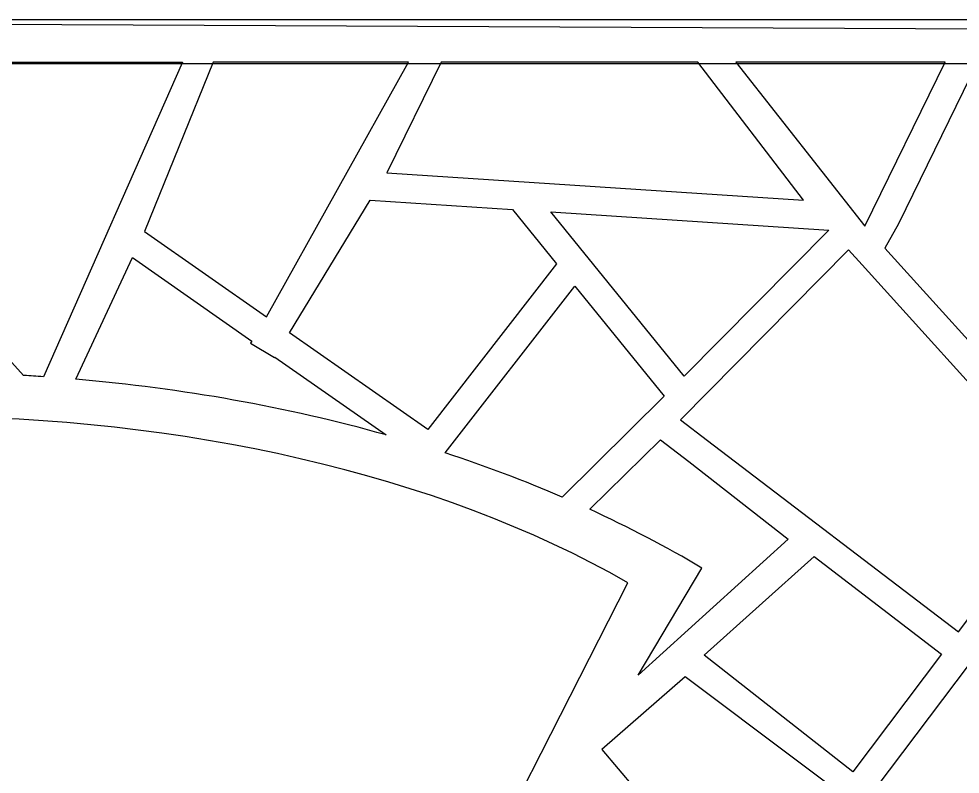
# Model space of a CAD drawing. Header units: centimetres. Extents: x -27 to -9, y -0.6 to 9.
# Drawn here: x -13.397 to -10.61, y 6.766 to 9.001 of the extents above; entities that cross this region are included whole.
import ezdxf

# ---------------------------------------------------------------- set-up
doc = ezdxf.new("R2010")
doc.units = ezdxf.units.CM
doc.header["$MEASUREMENT"] = 0
doc.layers.add('layer 1', color=7, linetype='Continuous')

msp = doc.modelspace()

# ---------------------------------------------------------------- linework, layer by layer
at = {"layer": 'layer 1', "color": 39}
for points, knots in [([(-18.37453, 8.99738), (-18.37453, 8.99738), (-8.9959, 8.99738), (-8.9959, 8.99738), (-8.9959, 8.99738), (-8.9959, 8.99738), (-8.9959, 4.42195), (-8.9959, 4.42195), (-8.9959, 4.42195), (-8.9959, 4.42195), (-18.37453, 4.42195), (-18.37453, 4.42195), (-18.37453, 4.42195), (-18.37453, 4.42195), (-18.37453, 8.99738), (-18.37453, 8.99738)], [0, 0, 0, 0, 0.2, 0.2, 0.2, 0.2, 0.4, 0.4, 0.4, 0.4, 0.6, 0.6, 0.6, 0.6, 1, 1, 1, 1]), ([(-14.23947, 4.43682), (-14.23947, 4.43682), (-13.23503, 4.43682), (-13.23503, 4.43682), (-13.23503, 4.43682), (-13.23503, 4.43682), (-14.23947, 4.43682), (-14.23947, 4.43682), (-14.23947, 4.43682), (-14.23947, 4.43682), (-17.0617, 4.43682), (-17.0617, 4.43682), (-17.0617, 4.43682), (-17.0617, 4.43682), (-17.0617, 9.00077), (-17.0617, 9.00077), (-17.0617, 9.00077), (-17.0617, 9.00077), (-10.32105, 8.96917), (-10.32105, 8.96917), (-10.32105, 8.96917), (-10.32105, 8.96917), (-10.32105, 8.96377), (-10.32105, 8.96377), (-10.32105, 8.96377), (-10.32105, 8.96377), (-10.32105, 4.43682), (-10.32105, 4.43682), (-10.32105, 4.43682), (-10.32105, 4.43682), (-13.23464, 4.43682), (-13.23464, 4.43682), (-13.23464, 4.43682), (-13.23464, 4.43682), (-14.23947, 4.43682), (-14.23947, 4.43682)], [0, 0, 0, 0, 0.1, 0.1, 0.1, 0.1, 0.2, 0.2, 0.2, 0.2, 0.3, 0.3, 0.3, 0.3, 0.4, 0.4, 0.4, 0.4, 0.5, 0.5, 0.5, 0.5, 0.6, 0.6, 0.6, 0.6, 0.7, 0.7, 0.7, 0.7, 0.8, 0.8, 0.8, 0.8, 1, 1, 1, 1]), ([(-18.25833, 8.86746), (-18.25833, 8.86746), (-9.11209, 8.86746), (-9.11209, 8.86746), (-9.11209, 8.86746), (-9.11209, 8.86746), (-9.11209, 4.52442), (-9.11209, 4.52442), (-9.11209, 4.52442), (-9.11209, 4.52442), (-18.25833, 4.52442), (-18.25833, 4.52442), (-18.25833, 4.52442), (-18.25833, 4.52442), (-18.25833, 8.86746), (-18.25833, 8.86746)], [0, 0, 0, 0, 0.2, 0.2, 0.2, 0.2, 0.4, 0.4, 0.4, 0.4, 0.6, 0.6, 0.6, 0.6, 1, 1, 1, 1]), ([(-13.38311, 7.94593), (-13.36029, 7.94469), (-13.34705, 7.94326), (-13.32427, 7.94173), (-13.32427, 7.94173), (-13.32427, 7.94173), (-12.91319, 8.87218), (-12.91319, 8.87218), (-12.91319, 8.87218), (-12.91319, 8.87218), (-13.44854, 8.87218), (-13.44854, 8.87218), (-13.44854, 8.87218), (-13.44854, 8.87218), (-13.72279, 8.32265), (-13.72279, 8.32265), (-13.72279, 8.32265), (-13.72279, 8.32265), (-13.38311, 7.94593), (-13.38311, 7.94593)], [0, 0, 0, 0, 0.1666667, 0.1666667, 0.1666667, 0.1666667, 0.3333333, 0.3333333, 0.3333333, 0.3333333, 0.5, 0.5, 0.5, 0.5, 0.6666667, 0.6666667, 0.6666667, 0.6666667, 1, 1, 1, 1]), ([(-12.82181, 8.87218), (-12.82181, 8.87218), (-12.24366, 8.87218), (-12.24366, 8.87218), (-12.24366, 8.87218), (-12.24366, 8.87218), (-12.66409, 8.11897), (-12.66409, 8.11897), (-12.66409, 8.11897), (-12.66409, 8.11897), (-13.02552, 8.37134), (-13.02552, 8.37134), (-13.02552, 8.37134), (-13.02552, 8.37134), (-12.82181, 8.87218), (-12.82181, 8.87218)], [0, 0, 0, 0, 0.2, 0.2, 0.2, 0.2, 0.4, 0.4, 0.4, 0.4, 0.6, 0.6, 0.6, 0.6, 1, 1, 1, 1]), ([(-12.14651, 8.87218), (-12.14651, 8.87218), (-11.38654, 8.87218), (-11.38654, 8.87218), (-11.38654, 8.87218), (-11.38654, 8.87218), (-11.07412, 8.46454), (-11.07412, 8.46454), (-11.07412, 8.46454), (-11.07412, 8.46454), (-12.30782, 8.54504), (-12.30782, 8.54504), (-12.30782, 8.54504), (-12.30782, 8.54504), (-12.14651, 8.87218), (-12.14651, 8.87218)], [0, 0, 0, 0, 0.2, 0.2, 0.2, 0.2, 0.4, 0.4, 0.4, 0.4, 0.6, 0.6, 0.6, 0.6, 1, 1, 1, 1]), ([(-11.27485, 8.87218), (-11.27485, 8.87218), (-10.65434, 8.87218), (-10.65434, 8.87218), (-10.65434, 8.87218), (-10.65434, 8.87218), (-10.89214, 8.38748), (-10.89214, 8.38748), (-10.89214, 8.38748), (-10.89214, 8.38748), (-11.27485, 8.87218), (-11.27485, 8.87218)], [0, 0, 0, 0, 0.25, 0.25, 0.25, 0.25, 0.5, 0.5, 0.5, 0.5, 1, 1, 1, 1]), ([(-10.42575, 8.87218), (-10.42575, 8.87218), (-10.42575, 7.87223), (-10.42575, 7.87223), (-10.42575, 7.87223), (-10.42575, 7.87223), (-10.83346, 8.32265), (-10.83346, 8.32265), (-10.83346, 8.32265), (-10.83346, 8.32265), (-10.79317, 8.39429), (-10.79317, 8.39429), (-10.79317, 8.39429), (-10.79317, 8.39429), (-10.79317, 8.39429), (-10.79317, 8.39429), (-10.79317, 8.39429), (-10.79317, 8.39429), (-10.55921, 8.87218), (-10.55921, 8.87218), (-10.55921, 8.87218), (-10.55921, 8.87218), (-10.42643, 8.87218), (-10.42643, 8.87218), (-10.42643, 8.87218), (-10.42643, 8.87218), (-10.42575, 8.87218), (-10.42575, 8.87218)], [0, 0, 0, 0, 0.125, 0.125, 0.125, 0.125, 0.25, 0.25, 0.25, 0.25, 0.375, 0.375, 0.375, 0.375, 0.5, 0.5, 0.5, 0.5, 0.625, 0.625, 0.625, 0.625, 0.75, 0.75, 0.75, 0.75, 1, 1, 1, 1]), ([(-12.18651, 7.78549), (-12.18651, 7.78549), (-11.80531, 8.27632), (-11.80531, 8.27632), (-11.80531, 8.27632), (-11.80531, 8.27632), (-11.93579, 8.43678), (-11.93579, 8.43678), (-11.93579, 8.43678), (-11.93579, 8.43678), (-12.35695, 8.46427), (-12.35695, 8.46427), (-12.35695, 8.46427), (-12.35695, 8.46427), (-12.5959, 8.07135), (-12.5959, 8.07135), (-12.5959, 8.07135), (-12.5959, 8.07135), (-12.18651, 7.78549), (-12.18651, 7.78549)], [0, 0, 0, 0, 0.1666667, 0.1666667, 0.1666667, 0.1666667, 0.3333333, 0.3333333, 0.3333333, 0.3333333, 0.5, 0.5, 0.5, 0.5, 0.6666667, 0.6666667, 0.6666667, 0.6666667, 1, 1, 1, 1]), ([(-10.9993, 8.3756), (-10.9993, 8.3756), (-11.82262, 8.4294), (-11.82262, 8.4294), (-11.82262, 8.4294), (-11.82262, 8.4294), (-11.42773, 7.94379), (-11.42773, 7.94379), (-11.42773, 7.94379), (-11.42773, 7.94379), (-10.9993, 8.3756), (-10.9993, 8.3756)], [0, 0, 0, 0, 0.25, 0.25, 0.25, 0.25, 0.5, 0.5, 0.5, 0.5, 1, 1, 1, 1]), ([(-10.42575, 7.74825), (-10.42575, 7.74825), (-10.42575, 7.43887), (-10.42575, 7.43887), (-10.42575, 7.43887), (-10.42575, 7.43887), (-10.61542, 7.18759), (-10.61542, 7.18759), (-10.61542, 7.18759), (-10.61542, 7.18759), (-11.35793, 7.75367), (-11.35793, 7.75367), (-11.35793, 7.75367), (-11.35793, 7.75367), (-11.43818, 7.81486), (-11.43818, 7.81486), (-11.43818, 7.81486), (-11.43818, 7.81486), (-10.94095, 8.31743), (-10.94095, 8.31743), (-10.94095, 8.31743), (-10.94095, 8.31743), (-10.90041, 8.27264), (-10.90041, 8.27264), (-10.90041, 8.27264), (-10.90041, 8.27264), (-10.42575, 7.74825), (-10.42575, 7.74825)], [0, 0, 0, 0, 0.125, 0.125, 0.125, 0.125, 0.25, 0.25, 0.25, 0.25, 0.375, 0.375, 0.375, 0.375, 0.5, 0.5, 0.5, 0.5, 0.625, 0.625, 0.625, 0.625, 0.75, 0.75, 0.75, 0.75, 1, 1, 1, 1]), ([(-13.22853, 7.93447), (-12.91386, 7.90754), (-12.60417, 7.85262), (-12.30974, 7.76975), (-12.30974, 7.76975), (-12.30974, 7.76975), (-12.63935, 7.99991), (-12.63935, 7.99991), (-12.63935, 7.99991), (-12.63935, 7.99991), (-12.64025, 7.99843), (-12.64025, 7.99843), (-12.64025, 7.99843), (-12.64025, 7.99843), (-12.71118, 8.04153), (-12.71118, 8.04153), (-12.71118, 8.04153), (-12.71118, 8.04153), (-12.70754, 8.04752), (-12.70754, 8.04752), (-12.70754, 8.04752), (-12.70754, 8.04752), (-13.06119, 8.29447), (-13.06119, 8.29447), (-13.06119, 8.29447), (-13.06119, 8.29447), (-13.22853, 7.93447), (-13.22853, 7.93447)], [0, 0, 0, 0, 0.125, 0.125, 0.125, 0.125, 0.25, 0.25, 0.25, 0.25, 0.375, 0.375, 0.375, 0.375, 0.5, 0.5, 0.5, 0.5, 0.625, 0.625, 0.625, 0.625, 0.75, 0.75, 0.75, 0.75, 1, 1, 1, 1]), ([(-12.13485, 7.71649), (-12.01618, 7.67772), (-11.90049, 7.63416), (-11.7884, 7.58591), (-11.7884, 7.58591), (-11.7884, 7.58591), (-11.48655, 7.88434), (-11.48655, 7.88434), (-11.48655, 7.88434), (-11.48655, 7.88434), (-11.75148, 8.21012), (-11.75148, 8.21012), (-11.75148, 8.21012), (-11.75148, 8.21012), (-12.13485, 7.71649), (-12.13485, 7.71649)], [0, 0, 0, 0, 0.2, 0.2, 0.2, 0.2, 0.4, 0.4, 0.4, 0.4, 0.6, 0.6, 0.6, 0.6, 1, 1, 1, 1]), ([(-11.59455, 7.33241), (-11.59455, 7.33241), (-12.16333, 6.21382), (-12.16333, 6.21382), (-12.16333, 6.21382), (-13.0306, 6.49996), (-14.30734, 6.51371), (-15.18914, 6.22015), (-15.18914, 6.22015), (-15.18914, 6.22015), (-15.77024, 7.34182), (-15.77024, 7.34182), (-15.77024, 7.34182), (-14.63962, 7.99134), (-12.72382, 7.98264), (-11.59455, 7.33241)], [0, 0, 0, 0, 0.2, 0.2, 0.2, 0.2, 0.4, 0.4, 0.4, 0.4, 0.6, 0.6, 0.6, 0.6, 1, 1, 1, 1]), ([(-11.37472, 7.37571), (-11.37472, 7.37571), (-11.56346, 7.05894), (-11.56346, 7.05894), (-11.56346, 7.05894), (-11.56346, 7.05894), (-11.12001, 7.46091), (-11.12001, 7.46091), (-11.12001, 7.46091), (-11.12001, 7.46091), (-11.4132, 7.69098), (-11.4132, 7.69098), (-11.4132, 7.69098), (-11.4132, 7.69098), (-11.4973, 7.7551), (-11.4973, 7.7551), (-11.4973, 7.7551), (-11.4973, 7.7551), (-11.70715, 7.54982), (-11.70715, 7.54982), (-11.70715, 7.54982), (-11.59186, 7.49698), (-11.48076, 7.43897), (-11.37472, 7.37571)], [0, 0, 0, 0, 0.1428571, 0.1428571, 0.1428571, 0.1428571, 0.2857143, 0.2857143, 0.2857143, 0.2857143, 0.4285714, 0.4285714, 0.4285714, 0.4285714, 0.5714286, 0.5714286, 0.5714286, 0.5714286, 0.7142857, 0.7142857, 0.7142857, 0.7142857, 1, 1, 1, 1]), ([(-11.36813, 7.11789), (-11.36813, 7.11789), (-10.92805, 6.77341), (-10.92805, 6.77341), (-10.92805, 6.77341), (-10.92805, 6.77341), (-10.66564, 7.12105), (-10.66564, 7.12105), (-10.66564, 7.12105), (-10.66564, 7.12105), (-11.04297, 7.41), (-11.04297, 7.41), (-11.04297, 7.41), (-11.04297, 7.41), (-11.36813, 7.11789), (-11.36813, 7.11789)], [0, 0, 0, 0, 0.2, 0.2, 0.2, 0.2, 0.4, 0.4, 0.4, 0.4, 0.6, 0.6, 0.6, 0.6, 1, 1, 1, 1]), ([(-10.42575, 7.30093), (-10.42575, 7.30093), (-10.42575, 6.42457), (-10.42575, 6.42457), (-10.42575, 6.42457), (-10.42575, 6.42457), (-10.85974, 6.72597), (-10.85974, 6.72597), (-10.85974, 6.72597), (-10.85974, 6.72597), (-10.42575, 7.30093), (-10.42575, 7.30093)], [0, 0, 0, 0, 0.25, 0.25, 0.25, 0.25, 0.5, 0.5, 0.5, 0.5, 1, 1, 1, 1]), ([(-11.67129, 6.83876), (-11.67129, 6.83876), (-11.42467, 7.05425), (-11.42467, 7.05425), (-11.42467, 7.05425), (-11.42467, 7.05425), (-10.75511, 6.5517), (-10.75511, 6.5517), (-10.75511, 6.5517), (-10.75511, 6.5517), (-10.75308, 6.48819), (-10.75308, 6.48819), (-10.75308, 6.48819), (-10.75308, 6.48819), (-11.1396, 6.21041), (-11.1396, 6.21041), (-11.1396, 6.21041), (-11.1396, 6.21041), (-11.67129, 6.83876), (-11.67129, 6.83876)], [0, 0, 0, 0, 0.1666667, 0.1666667, 0.1666667, 0.1666667, 0.3333333, 0.3333333, 0.3333333, 0.3333333, 0.5, 0.5, 0.5, 0.5, 0.6666667, 0.6666667, 0.6666667, 0.6666667, 1, 1, 1, 1])]:
    msp.add_open_spline(points, degree=3, knots=knots, dxfattribs=at)

doc.saveas('drawing.dxf')
